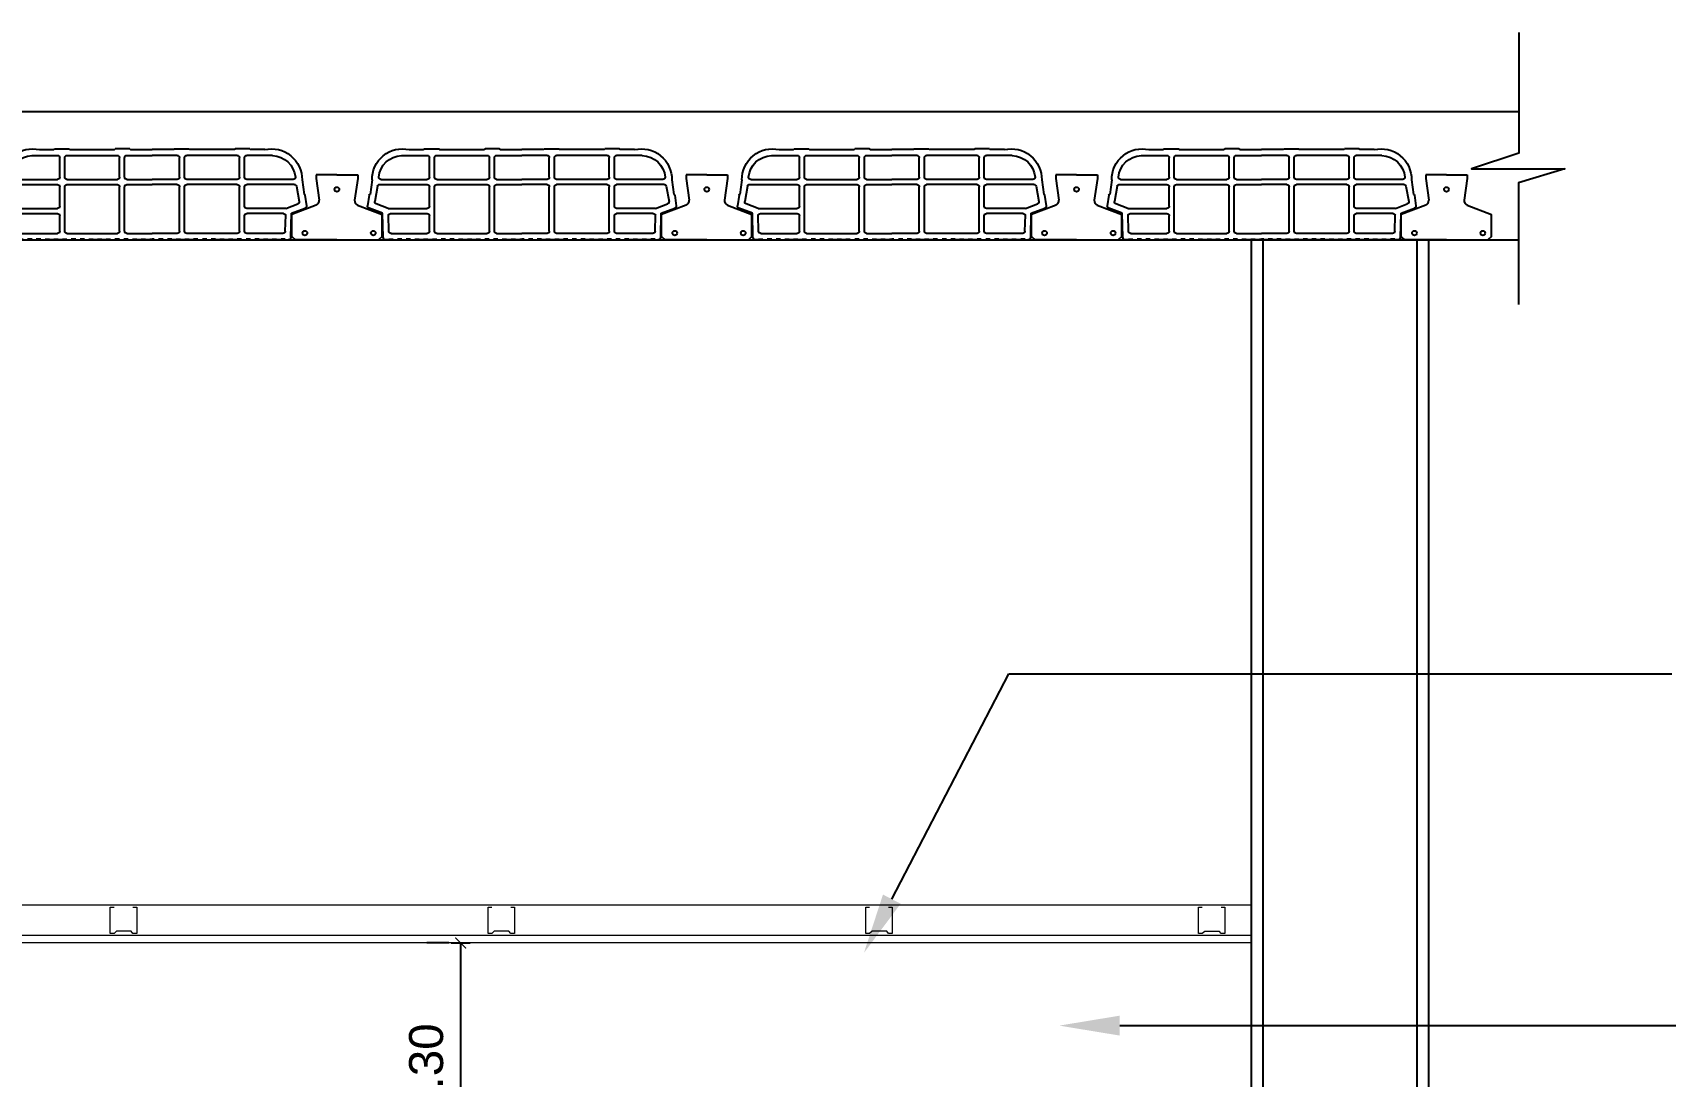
# Model space of a CAD drawing. Header units: metres. Extents: x 198 to 412, y -54 to 17.
# Drawn here: x 262.522 to 264.683, y -39.527 to -38.146 of the extents above; entities that cross this region are included whole.
import ezdxf
from ezdxf import colors
from ezdxf.entities.mleader import LeaderData, LeaderLine
from ezdxf.math import Vec2, Vec3

# ---------------------------------------------------------------- set-up
doc = ezdxf.new("R2010")
doc.units = ezdxf.units.M
doc.header["$LTSCALE"] = 10
for name, color, linetype in [('02', 2, 'Continuous'), ('1_MUROS', 6, 'Continuous'), ('25-TXT', 2, 'Continuous'), ('A-MUROS', 6, 'Continuous'), ('A-TEXTOS', 2, 'Continuous'), ('Corte t', 2, 'Continuous'), ('Losa rap sapito', 251, 'Continuous'), ('piso', 1, 'Continuous'), ('TM-REVOQUE', 2, 'Continuous')]:
    doc.layers.add(name, color=color, linetype=linetype)
doc.layers.add('A-Cielorraso', color=1, linetype='Continuous', lineweight=5)
doc.styles.add('ARIAL', font='arial.ttf')
doc.dimstyles.new('ST-COTA-25', dxfattribs={"dimscale": 0.25, "dimtxt": 0.18, "dimasz": 0.1, "dimexe": 0.18, "dimexo": 0.0625, "dimgap": 0.09, "dimtad": 1, "dimzin": 4, "dimdsep": 46, "dimtxsty": 'ARIAL', "dimblk1": 'COTA_N', "dimblk2": 'COTA_N', "dimsah": 1, "dimcen": 0.09, "dimclrd": 8, "dimclre": 8, "dimclrt": 1, "dimadec": 0, "dimazin": 0, "dimtfac": 1, "dimtix": 1, "dimtmove": 0, "dimatfit": 3, "dimldrblk": 'COTA_N', "dimfxl": 0.18, "dimtolj": 1, "dimtzin": 0, "dimarcsym": 0})

# ---------------------------------------------------------------- blocks, each defined once
blk = doc.blocks.new('VIGUETA NUEVA')
at = {"layer": '02'}
for p, q in [((852.3054, 1549.6661), (852.2767, 1549.6661)), ((852.2767, 1549.6661), (852.2767, 1549.6611)), ((852.2767, 1549.6611), (852.2809, 1549.6312)), ((852.3054, 1549.6661), (852.3342, 1549.6661)), ((852.3342, 1549.6611), (852.3299, 1549.6312)), ((852.3342, 1549.6661), (852.3342, 1549.6611)), ((852.2769, 1549.6243), (852.2429, 1549.6111)), ((852.2429, 1549.5811), (852.2429, 1549.6111)), ((852.3339, 1549.6243), (852.3679, 1549.6111)), ((852.3679, 1549.5811), (852.3679, 1549.6111)), ((852.2429, 1549.5811), (852.2479, 1549.5761)), ((852.3054, 1549.5761), (852.2479, 1549.5761)), ((852.3054, 1549.5761), (852.3629, 1549.5761)), ((852.3679, 1549.5811), (852.3629, 1549.5761))]:
    blk.add_line(p, q, dxfattribs=at)
for centre, start, end in [((852.2739, 1549.6307), 294.8533, 4.4381), ((852.3369, 1549.6307), 175.5619, 245.1467)]:
    blk.add_arc(centre, 0.00704, start, end, dxfattribs=at)
blk = doc.blocks.new('VIGUETA NUEVA1')
at = {"layer": 'piso'}
for centre in [(0, -0.02), (-0.0444, -0.0805), (0.0504, -0.0805)]:
    blk.add_circle(centre, 0.00324, dxfattribs=at)
at = {"layer": '1_MUROS'}
blk.add_blockref('VIGUETA NUEVA', (-852.3054, -1549.6661), dxfattribs=at)
blk = doc.blocks.new('Losa rap zapito')
at = {"layer": 'Losa rap sapito'}
for p, q in [((283.7711, -291.7719), (283.8051, -291.7719)), ((283.7813, -291.7641), (283.8003, -291.7641)), ((283.8012, -291.7632), (283.8205, -291.7632)), ((283.808, -291.8006), (283.808, -291.7747)), ((283.8147, -291.8006), (283.8147, -291.7747)), ((283.8176, -291.7719), (283.8844, -291.7719)), ((283.8215, -291.7641), (283.8806, -291.7641)), ((283.9008, -291.7632), (283.8815, -291.7632)), ((283.8873, -291.8006), (283.8873, -291.7747)), ((283.8941, -291.8006), (283.8941, -291.7747)), ((283.897, -291.7719), (283.9304, -291.7719)), ((283.9018, -291.7641), (283.9304, -291.7641)), ((283.959, -291.7641), (283.9304, -291.7641)), ((283.9638, -291.7719), (283.9304, -291.7719)), ((283.9599, -291.7632), (283.9792, -291.7632)), ((283.9667, -291.8006), (283.9667, -291.7747)), ((283.9734, -291.8006), (283.9734, -291.7747)), ((284.0431, -291.7719), (283.9763, -291.7719)), ((284.0393, -291.7641), (283.9802, -291.7641)), ((284.0595, -291.7632), (284.0402, -291.7632)), ((284.046, -291.8006), (284.046, -291.7747)), ((284.0527, -291.8006), (284.0527, -291.7747)), ((284.0896, -291.7719), (284.0556, -291.7719)), ((284.0795, -291.7641), (284.0605, -291.7641)), ((283.732, -291.8042), (283.7293, -291.8235)), ((283.7394, -291.8124), (283.7357, -291.8329)), ((283.7422, -291.8103), (283.8051, -291.8103)), ((283.7437, -291.8035), (283.8051, -291.8035)), ((283.7534, -291.8103), (283.8051, -291.8103)), ((283.808, -291.8391), (283.808, -291.8132)), ((283.8147, -291.8721), (283.8147, -291.8132)), ((283.8176, -291.8035), (283.8844, -291.8035)), ((283.8176, -291.8103), (283.8844, -291.8103)), ((283.8873, -291.8721), (283.8873, -291.8132)), ((283.8941, -291.8721), (283.8941, -291.8132)), ((283.897, -291.8035), (283.9304, -291.8035)), ((283.897, -291.8103), (283.9304, -291.8103)), ((283.9638, -291.8035), (283.9304, -291.8035)), ((283.9638, -291.8103), (283.9304, -291.8103)), ((283.9667, -291.8721), (283.9667, -291.8132)), ((283.9734, -291.8721), (283.9734, -291.8132)), ((284.0431, -291.8035), (283.9763, -291.8035)), ((284.0431, -291.8103), (283.9763, -291.8103)), ((284.046, -291.8721), (284.046, -291.8132)), ((284.0527, -291.8391), (284.0527, -291.8132)), ((284.117, -291.8035), (284.0556, -291.8035)), ((284.1186, -291.8103), (284.0556, -291.8103)), ((284.1073, -291.8103), (284.0556, -291.8103)), ((284.1214, -291.8124), (284.125, -291.8329)), ((284.1287, -291.8042), (284.1314, -291.8235)), ((283.7282, -291.8243), (283.7262, -291.8386)), ((283.7459, -291.8484), (283.728, -291.8417)), ((283.7534, -291.842), (283.7376, -291.836)), ((283.7534, -291.842), (283.8051, -291.842)), ((284.1073, -291.842), (284.0556, -291.842)), ((284.1073, -291.842), (284.1232, -291.836)), ((284.1149, -291.8484), (284.1327, -291.8417)), ((284.1325, -291.8243), (284.1346, -291.8386)), ((283.7466, -291.8799), (283.7459, -291.8484)), ((283.7542, -291.8721), (283.7536, -291.851)), ((283.7565, -291.8487), (283.8051, -291.8487)), ((283.808, -291.8721), (283.808, -291.8516)), ((284.0527, -291.8721), (284.0527, -291.8516)), ((284.1043, -291.8487), (284.0556, -291.8487)), ((284.1066, -291.8721), (284.1071, -291.851)), ((284.1141, -291.8799), (284.1149, -291.8484)), ((283.7541, -291.8836), (283.7504, -291.8836)), ((283.7541, -291.8836), (283.7516, -291.8836)), ((283.7541, -291.8836), (283.7516, -291.8836)), ((283.7541, -291.8836), (283.7541, -291.8827)), ((283.7541, -291.8827), (283.7598, -291.8827)), ((283.7571, -291.8749), (283.8051, -291.8749)), ((283.7598, -291.8836), (283.7598, -291.8827)), ((283.7598, -291.8836), (283.7656, -291.8836)), ((283.7714, -291.8827), (283.7656, -291.8827)), ((283.7656, -291.8836), (283.7656, -291.8827)), ((283.7714, -291.8836), (283.7714, -291.8827)), ((283.7714, -291.8836), (283.7772, -291.8836)), ((283.7772, -291.8836), (283.7772, -291.8827)), ((283.783, -291.8827), (283.7772, -291.8827)), ((283.783, -291.8836), (283.783, -291.8827)), ((283.783, -291.8836), (283.7887, -291.8836)), ((283.7887, -291.8836), (283.7887, -291.8827)), ((283.7887, -291.8827), (283.7945, -291.8827)), ((283.7945, -291.8836), (283.7945, -291.8827)), ((283.8003, -291.8836), (283.7945, -291.8836)), ((283.8003, -291.8827), (283.8061, -291.8827)), ((283.8003, -291.8836), (283.8003, -291.8827)), ((283.8061, -291.8836), (283.8061, -291.8827)), ((283.8119, -291.8836), (283.8061, -291.8836)), ((283.8119, -291.8827), (283.8176, -291.8827)), ((283.8119, -291.8836), (283.8119, -291.8827)), ((283.8119, -291.8827), (283.8176, -291.8827)), ((283.8176, -291.8749), (283.8844, -291.8749)), ((283.8176, -291.8836), (283.8176, -291.8827)), ((283.8176, -291.8836), (283.8234, -291.8836)), ((283.8292, -291.8827), (283.8234, -291.8827)), ((283.8234, -291.8836), (283.8234, -291.8827)), ((283.8292, -291.8836), (283.8292, -291.8827)), ((283.8292, -291.8836), (283.835, -291.8836)), ((283.835, -291.8836), (283.835, -291.8827)), ((283.8408, -291.8827), (283.835, -291.8827)), ((283.8408, -291.8836), (283.8408, -291.8827)), ((283.8408, -291.8836), (283.8465, -291.8836)), ((283.8465, -291.8836), (283.8465, -291.8827)), ((283.8465, -291.8827), (283.8523, -291.8827)), ((283.8523, -291.8836), (283.8523, -291.8827)), ((283.8581, -291.8836), (283.8523, -291.8836)), ((283.8581, -291.8827), (283.8639, -291.8827)), ((283.8581, -291.8836), (283.8581, -291.8827)), ((283.8639, -291.8836), (283.8639, -291.8827)), ((283.8697, -291.8836), (283.8639, -291.8836)), ((283.8697, -291.8827), (283.8755, -291.8827)), ((283.8697, -291.8836), (283.8697, -291.8827)), ((283.8697, -291.8827), (283.8755, -291.8827)), ((283.8755, -291.8836), (283.8755, -291.8827)), ((283.8755, -291.8836), (283.8812, -291.8836)), ((283.887, -291.8827), (283.8812, -291.8827)), ((283.8812, -291.8836), (283.8812, -291.8827)), ((283.887, -291.8836), (283.887, -291.8827)), ((283.887, -291.8836), (283.8928, -291.8836)), ((283.8928, -291.8836), (283.8928, -291.8827)), ((283.8986, -291.8827), (283.8928, -291.8827)), ((283.897, -291.8749), (283.9304, -291.8749)), ((283.8986, -291.8836), (283.8986, -291.8827)), ((283.8986, -291.8836), (283.9044, -291.8836)), ((283.9044, -291.8836), (283.9044, -291.8827)), ((283.9044, -291.8827), (283.9101, -291.8827)), ((283.9101, -291.8836), (283.9101, -291.8827)), ((283.9159, -291.8836), (283.9101, -291.8836)), ((283.9159, -291.8827), (283.9217, -291.8827)), ((283.9159, -291.8836), (283.9159, -291.8827)), ((283.9217, -291.8836), (283.9217, -291.8827)), ((283.9275, -291.8836), (283.9217, -291.8836)), ((283.9275, -291.8836), (283.9275, -291.8827)), ((283.9275, -291.8827), (283.9304, -291.8827)), ((283.9638, -291.8749), (283.9304, -291.8749)), ((283.9333, -291.8827), (283.9304, -291.8827)), ((283.9333, -291.8836), (283.9333, -291.8827)), ((283.9333, -291.8836), (283.939, -291.8836)), ((283.9448, -291.8827), (283.939, -291.8827)), ((283.939, -291.8836), (283.939, -291.8827)), ((283.9448, -291.8836), (283.9448, -291.8827)), ((283.9448, -291.8836), (283.9506, -291.8836)), ((283.9506, -291.8836), (283.9506, -291.8827)), ((283.9564, -291.8827), (283.9506, -291.8827)), ((283.9564, -291.8836), (283.9564, -291.8827)), ((283.9622, -291.8836), (283.9564, -291.8836)), ((283.9622, -291.8836), (283.9622, -291.8827)), ((283.9622, -291.8827), (283.9679, -291.8827)), ((283.9679, -291.8836), (283.9679, -291.8827)), ((283.9737, -291.8836), (283.9679, -291.8836)), ((283.9737, -291.8827), (283.9795, -291.8827)), ((283.9737, -291.8836), (283.9737, -291.8827)), ((284.0431, -291.8749), (283.9763, -291.8749)), ((283.9795, -291.8836), (283.9795, -291.8827)), ((283.9853, -291.8836), (283.9795, -291.8836)), ((283.9911, -291.8827), (283.9853, -291.8827)), ((283.9853, -291.8836), (283.9853, -291.8827)), ((283.9911, -291.8827), (283.9853, -291.8827)), ((283.9911, -291.8836), (283.9911, -291.8827)), ((283.9911, -291.8836), (283.9968, -291.8836)), ((284.0026, -291.8827), (283.9968, -291.8827)), ((283.9968, -291.8836), (283.9968, -291.8827)), ((284.0026, -291.8836), (284.0026, -291.8827)), ((284.0026, -291.8836), (284.0084, -291.8836)), ((284.0084, -291.8836), (284.0084, -291.8827)), ((284.0142, -291.8827), (284.0084, -291.8827)), ((284.0142, -291.8836), (284.0142, -291.8827)), ((284.02, -291.8836), (284.0142, -291.8836)), ((284.02, -291.8836), (284.02, -291.8827)), ((284.02, -291.8827), (284.0258, -291.8827)), ((284.0258, -291.8836), (284.0258, -291.8827)), ((284.0315, -291.8836), (284.0258, -291.8836)), ((284.0315, -291.8827), (284.0373, -291.8827)), ((284.0315, -291.8836), (284.0315, -291.8827)), ((284.0373, -291.8836), (284.0373, -291.8827)), ((284.0431, -291.8836), (284.0373, -291.8836)), ((284.0489, -291.8827), (284.0431, -291.8827)), ((284.0431, -291.8836), (284.0431, -291.8827)), ((284.0489, -291.8827), (284.0431, -291.8827)), ((284.0489, -291.8836), (284.0489, -291.8827)), ((284.0489, -291.8836), (284.0547, -291.8836)), ((284.0604, -291.8827), (284.0547, -291.8827)), ((284.0547, -291.8836), (284.0547, -291.8827)), ((284.1037, -291.8749), (284.0556, -291.8749)), ((284.0604, -291.8836), (284.0604, -291.8827)), ((284.0604, -291.8836), (284.0662, -291.8836)), ((284.0662, -291.8836), (284.0662, -291.8827)), ((284.072, -291.8827), (284.0662, -291.8827)), ((284.072, -291.8836), (284.072, -291.8827)), ((284.0778, -291.8836), (284.072, -291.8836)), ((284.0778, -291.8836), (284.0778, -291.8827)), ((284.0778, -291.8827), (284.0836, -291.8827)), ((284.0836, -291.8836), (284.0836, -291.8827)), ((284.0893, -291.8836), (284.0836, -291.8836)), ((284.0893, -291.8827), (284.0951, -291.8827)), ((284.0893, -291.8836), (284.0893, -291.8827)), ((284.0951, -291.8836), (284.0951, -291.8827)), ((284.1009, -291.8836), (284.0951, -291.8836)), ((284.1009, -291.8836), (284.1009, -291.8827)), ((284.1067, -291.8827), (284.1009, -291.8827)), ((284.1067, -291.8836), (284.1067, -291.8827)), ((284.1067, -291.8836), (284.1092, -291.8836)), ((284.1067, -291.8836), (284.1092, -291.8836)), ((284.1067, -291.8836), (284.1103, -291.8836))]:
    blk.add_line(p, q, dxfattribs=at)
for centre, radius, start, end in [((283.7724, -291.8035), 0.0404, 77.2971, 181.0135), ((283.7724, -291.8035), 0.0317, 92.259, 174.7894), ((283.8012, -291.7641), 0.000963, 90, 180), ((283.8051, -291.7747), 0.00289, 0, 90), ((283.8176, -291.7747), 0.00289, 90, 180), ((283.8205, -291.7641), 0.000963, 0, 90), ((283.8815, -291.7641), 0.000963, 90, 180), ((283.8844, -291.7747), 0.00289, 0, 90), ((283.897, -291.7747), 0.00289, 90, 180), ((283.9008, -291.7641), 0.000963, 0, 90), ((283.9599, -291.7641), 0.000963, 90, 180), ((283.9638, -291.7747), 0.00289, 0, 90), ((283.9763, -291.7747), 0.00289, 90, 180), ((283.9792, -291.7641), 0.000963, 0, 90), ((284.0402, -291.7641), 0.000963, 90, 180), ((284.0431, -291.7747), 0.00289, 0, 90), ((284.0556, -291.7747), 0.00289, 90, 180), ((284.0595, -291.7641), 0.000963, 0, 90), ((284.0883, -291.8035), 0.0404, 358.9865, 102.7029), ((284.0883, -291.8035), 0.0317, 5.2106, 87.741), ((283.7422, -291.8132), 0.00289, 90, 165.2593), ((283.7437, -291.8006), 0.00289, 180.2316, 270), ((283.8051, -291.8006), 0.00289, 270, 0), ((283.8051, -291.8132), 0.00289, 0, 90), ((283.8176, -291.8006), 0.00289, 180, 270), ((283.8176, -291.8132), 0.00289, 90, 180), ((283.8844, -291.8006), 0.00289, 270, 0), ((283.8844, -291.8132), 0.00289, 0, 90), ((283.897, -291.8006), 0.00289, 180, 270), ((283.897, -291.8132), 0.00289, 90, 180), ((283.9638, -291.8006), 0.00289, 270, 0), ((283.9638, -291.8132), 0.00289, 0, 90), ((283.9763, -291.8006), 0.00289, 180, 270), ((283.9763, -291.8132), 0.00289, 90, 180), ((284.0431, -291.8006), 0.00289, 270, 0), ((284.0431, -291.8132), 0.00289, 0, 90), ((284.0556, -291.8006), 0.00289, 180, 270), ((284.0556, -291.8132), 0.00289, 90, 180), ((284.117, -291.8006), 0.00289, 270, 359.7684), ((284.1186, -291.8132), 0.00289, 14.7407, 90), ((283.729, -291.839), 0.00289, 171.8699, 249.444), ((283.7292, -291.8244), 0.000963, 81.8699, 171.8699), ((283.7386, -291.8333), 0.00289, 171.8699, 249.444), ((283.8051, -291.8391), 0.00289, 270, 0), ((284.0556, -291.8391), 0.00289, 180, 270), ((284.1222, -291.8333), 0.00289, 290.556, 8.1301), ((284.1316, -291.8244), 0.000963, 8.1301, 98.1301), ((284.1317, -291.839), 0.00289, 290.556, 8.1301), ((283.7565, -291.8516), 0.00289, 90, 168.5947), ((283.8051, -291.8516), 0.00289, 0, 90), ((284.0556, -291.8516), 0.00289, 90, 180), ((284.1043, -291.8516), 0.00289, 11.4053, 90), ((283.7505, -291.8797), 0.0039, 182.4799, 268.1248), ((283.7571, -291.8721), 0.00289, 180, 271.41), ((283.8051, -291.8721), 0.00289, 270, 0), ((283.8176, -291.8721), 0.00289, 180, 270), ((283.8844, -291.8721), 0.00289, 270, 0), ((283.897, -291.8721), 0.00289, 180, 270), ((283.9638, -291.8721), 0.00289, 270, 0), ((283.9763, -291.8721), 0.00289, 180, 270), ((284.0431, -291.8721), 0.00289, 270, 0), ((284.0556, -291.8721), 0.00289, 180, 270), ((284.1037, -291.8721), 0.00289, 268.59, 0), ((284.1102, -291.8797), 0.0039, 271.8752, 357.5201)]:
    blk.add_arc(centre, radius, start, end, dxfattribs=at)
blk = doc.blocks.new('COTA_N')
for p, q in [((-1, 0), (0, 0)), ((0, 0.5), (0, -0.5))]:
    blk.add_line(p, q)
at = {"color": 3, "const_width": 0.065}
blk.add_lwpolyline([(0.141, 0.141), (0.283, 0.283), (0, 0), (-0.141, -0.141), (-0.283, -0.283)], dxfattribs=at)
blk = doc.blocks.new('*D458')
at = {"layer": '25-TXT', "color": 8, "lineweight": -2, "transparency": 16777216}
for p, q in [((263.0727, -39.3503), (263.0433, -39.3503)), ((263.0883, -39.6253), (263.0883, -39.3753)), ((263.104, -39.6503), (263.1333, -39.6503))]:
    blk.add_line(p, q, dxfattribs=at)
at = {"layer": 'Defpoints', "color": 0, "transparency": 16777216}
for p in [(263.0883, -39.3503, 0), (263.0883, -39.3503), (263.0883, -39.6503)]:
    blk.add_point(p, dxfattribs=at)
at = {"layer": '25-TXT', "color": 8, "lineweight": -2, "transparency": 16777216, "xscale": 0.025, "yscale": 0.025, "zscale": 0.025}
for p, rotation in [((263.0883, -39.3503), 90), ((263.0883, -39.6503), 270)]:
    blk.add_blockref('COTA_N', p, dxfattribs=dict(at, rotation=rotation))
at = {"layer": '25-TXT', "color": 1, "transparency": 16777216, "insert": (263.0428, -39.5003), "char_height": 0.045, "attachment_point": 5, "rotation": 90, "style": 'ARIAL'}
blk.add_mtext('\\A1;.30', dxfattribs=at)

msp = doc.modelspace()

# ---------------------------------------------------------------- linework, layer by layer
at = {"color": 5}
for p, q in [((260.7126, -38.2503, 0), (264.4886, -38.2503)), ((260.7121, -38.4203, 0), (264.4881, -38.4203))]:
    msp.add_line(p, q, dxfattribs=at)
at = {"layer": '02', "color": 3, "elevation": 0}
msp.add_lwpolyline([(264.4886, -38.1461), (264.4886, -38.3055), (264.4262, -38.3262), (264.5494, -38.3262), (264.4881, -38.3448), (264.4881, -38.5058)], dxfattribs=at)
at = {"layer": 'A-Cielorraso', "linetype": 'Continuous', "elevation": 0}
for points in [[(264.1345, -39.3003), (263.2389, -39.3003), (263.2389, -39.3003), (261.1245, -39.3003)], [(262.6545, -39.3028), (262.6595, -39.3028), (262.6595, -39.3378), (262.6545, -39.3378), (262.6522, -39.3348), (262.6328, -39.3348), (262.6295, -39.3378), (262.6245, -39.3378), (262.6245, -39.3028), (262.6295, -39.3028)], [(263.1545, -39.3028), (263.1595, -39.3028), (263.1595, -39.3378), (263.1545, -39.3378), (263.1522, -39.3348), (263.1328, -39.3348), (263.1295, -39.3378), (263.1245, -39.3378), (263.1245, -39.3028), (263.1295, -39.3028)], [(263.6545, -39.3028), (263.6595, -39.3028), (263.6595, -39.3378), (263.6545, -39.3378), (263.6522, -39.3348), (263.6328, -39.3348), (263.6295, -39.3378), (263.6245, -39.3378), (263.6245, -39.3028), (263.6295, -39.3028)], [(264.0946, -39.3028), (264.0996, -39.3028), (264.0996, -39.3378), (264.0946, -39.3378), (264.0923, -39.3349), (264.0729, -39.3349), (264.0696, -39.3378), (264.0646, -39.3378), (264.0646, -39.3028), (264.0696, -39.3028)]]:
    msp.add_lwpolyline(points, dxfattribs=at)
at = {"layer": 'A-Cielorraso', "color": 2, "linetype": 'Continuous', "elevation": 0}
for points in [[(264.1345, -39.3403), (263.1989, -39.3403), (263.1989, -39.3403), (261.1245, -39.3402)], [(264.1345, -39.3503), (263.1689, -39.3503), (263.1689, -39.3503), (261.1245, -39.3502)]]:
    msp.add_lwpolyline(points, dxfattribs=at)
at = {"layer": 'A-MUROS'}
msp.add_line((264.354, -41.8203), (264.354, -38.4203), dxfattribs=at)
msp.add_lwpolyline([(264.354, -41.8203), (264.354, -38.4203), (264.1498, -38.4203), (264.1498, -41.8203), (264.3493, -41.8203)], close=True, dxfattribs=at)
at = {"layer": 'TM-REVOQUE'}
msp.add_line((264.369, -38.4203), (264.369, -41.8203), dxfattribs=at)
msp.add_lwpolyline([(264.1345, -38.4203), (264.1345, -41.7703)], dxfattribs=at)

# ---------------------------------------------------------------- block references
at = {"layer": 'A-MUROS', "xscale": -1}
for p in [(546.6103, 253.4633), (547.0997, 253.4633), (547.5892, 253.4633), (548.0786, 253.4633)]:
    msp.add_blockref('Losa rap zapito', p, dxfattribs=at)
at = {"layer": 'Corte t', "xscale": 0.9559179682510148, "yscale": 0.9559179682510148, "zscale": 0.9559179682510148}
for p in [(262.9245, -38.3343), (263.414, -38.3343), (263.9034, -38.3343), (264.3928, -38.3343)]:
    msp.add_blockref('VIGUETA NUEVA1', p, dxfattribs=at)

# ---------------------------------------------------------------- dimensions: what is measured, and where the dimension line sits
at = {"layer": '25-TXT'}
dim = msp.add_linear_dim(base=(263.0883, -39.3503), p1=(263.0883, -39.6503), p2=(263.0883, -39.3503, 0), angle=90, dimstyle='ST-COTA-25', dxfattribs=at)
dim.commit()
dim.dimension.update_dxf_attribs({"geometry": '*D458', "text_midpoint": (263.0428, -39.5003)})

# ---------------------------------------------------------------- leaders
at = {"layer": 'A-TEXTOS'}
ml = msp.add_multileader_mtext('Standard', dxfattribs=at)
ml.set_content('15', color=256, style='ARIAL')
ml.set_leader_properties(color=1)
ml.build(insert=Vec2(0, 0))
ml.multileader.update_dxf_attribs({"has_text_frame": 1, "arrow_head_size": 0.08, "scale": 0.02})
ctx = ml.context
ctx.base_point, ctx.scale, ctx.char_height, ctx.arrow_head_size, ctx.landing_gap_size, ctx.plane_origin = Vec3(264.6909, -38.9942, 0), 0.02, 0.08, 0.08, 0.04, Vec3(263.3666, -38.9942, 0)
notes = []
notes.append((ctx, [(0, (1, 1, 0), (263.8135, -38.9942, 0), (1, 0), 0.8774, [(0, [(263.622, -39.3633, 0)], 0, [])])]))
ctx.mtext.insert, ctx.mtext.flow_direction = Vec3(264.7309, -38.9535, 0), 5
ml = msp.add_multileader_mtext('Standard', dxfattribs=at)
ml.set_content('12', color=256, style='ARIAL')
ml.set_leader_properties(color=1)
ml.build(insert=Vec2(0, 0))
ml.multileader.update_dxf_attribs({"has_text_frame": 1, "arrow_head_size": 0.08, "scale": 0.02})
ctx = ml.context
ctx.base_point, ctx.scale, ctx.char_height, ctx.arrow_head_size, ctx.landing_gap_size, ctx.plane_origin = Vec3(264.7046, -39.4596, 0), 0.02, 0.08, 0.08, 0.04, Vec3(262.1194, -39.4596, 0)
notes.append((ctx, [(0, (1, 1, 0), (264.4432, -39.4596, 0), (1, 0), 0.2614, [(0, [(263.8804, -39.4596, 0)], 0, [])])]))
ctx.mtext.insert, ctx.mtext.flow_direction = Vec3(264.7446, -39.4196, 0), 5
for ctx, leaders in notes:
    for number, flags, end, landing, length, lines in leaders:
        leader = LeaderData()
        leader.index, (leader.has_last_leader_line, leader.has_dogleg_vector, leader.attachment_direction) = number, flags
        leader.last_leader_point, leader.dogleg_vector, leader.dogleg_length = Vec3(end), Vec3(landing), length
        for number, points, colour, breaks in lines:
            line = LeaderLine()
            line.index, line.vertices, line.color, line.breaks = number, Vec3.list(points), colors.encode_raw_color(colour), breaks
            leader.lines.append(line)
        ctx.leaders.append(leader)

doc.saveas('drawing.dxf')
